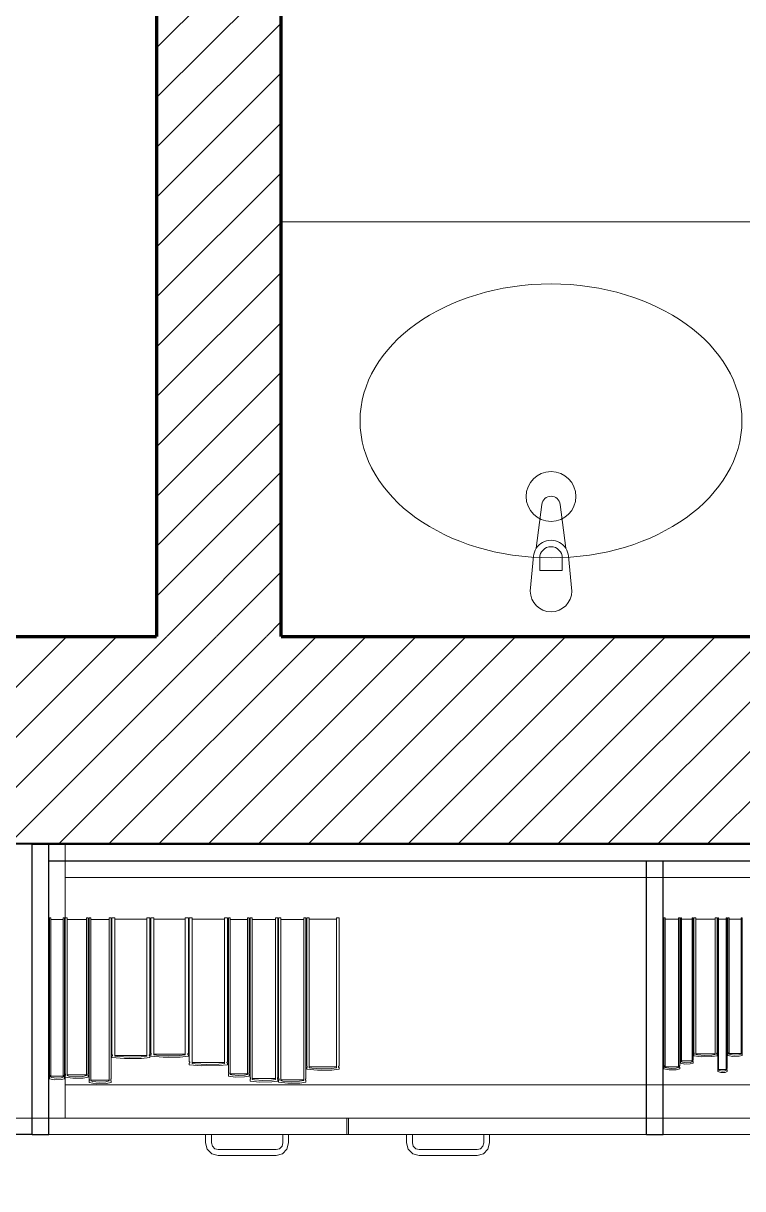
# Model space of a CAD drawing. Header units: inches. Extents: x -19 to 5698, y -728 to 92.
# Drawn here: x 324.609 to 325.476, y 11.035 to 12.439 of the extents above; entities that cross this region are included whole.
import ezdxf

# ---------------------------------------------------------------- set-up
doc = ezdxf.new("R2010")
doc.units = ezdxf.units.IN
doc.header["$MEASUREMENT"] = 0
doc.set_wipeout_variables(frame=1)
doc.linetypes.add('HIDDEN', pattern=[0.375, 0.25, -0.125])
doc.linetypes.add('Wipeout_Contour', pattern=[1, 0, -1])
doc.layers.add('00 conduct tomacorr', color=120, linetype='HIDDEN', lineweight=30)
for name, color, linetype in [('02 _ ARQ _ ZON _ Espacio.3D', 7, 'Continuous'), ('08 _ STR _ EXT _ 07 Losa Aligerada', 7, 'Continuous'), ('Estructura - 04 MURO', 7, 'Continuous'), ('Interior - Mobiliario', 7, 'Continuous'), ('Interior - Sanitarios', 7, 'Continuous')]:
    doc.layers.add(name, color=color, linetype=linetype)
pattern_1 = [(45, (277.50006, 1e-08), (-0.030052038, 0.030052038), [])]

msp = doc.modelspace()

# ---------------------------------------------------------------- linework, layer by layer
at = {"layer": '02 _ ARQ _ ZON _ Espacio.3D', "color": 254, "linetype": 'Continuous', "lineweight": 0, "flags": 128}
msp.add_lwpolyline([(321.57, 16.9), (321.22, 16.9), (321.22, 7.7), (321.57, 7.7), (321.57, 8.1), (322.07, 8.1), (322.07, 7.35), (328.17, 7.35), (328.17, 7.7), (328.57, 7.7), (328.57, 8.1), (328.92, 8.1), (328.92, 11.45), (323.12, 11.45), (323.12, 16.1), (321.57, 16.1)], close=True, dxfattribs=at)
at = {"layer": '02 _ ARQ _ ZON _ Espacio.3D', "color": 9, "linetype": 'Continuous', "lineweight": 5, "flags": 128}
msp.add_lwpolyline([(324.92, 15.1235), (324.92, 11.7), (328.82, 11.7), (328.82, 14.9999), (325.9701, 14.9999), (325.9701, 13.6749), (325.8201, 13.6749), (325.8201, 15.1235)], close=True, dxfattribs=at)
at = {"layer": '08 _ STR _ EXT _ 07 Losa Aligerada', "color": 7, "linetype": 'Continuous', "lineweight": 18, "flags": 128}
msp.add_lwpolyline([(323.27, 11.7), (323.27, 12.6005), (324.77, 12.6005), (324.77, 11.7)], close=True, dxfattribs=at)
at = {"layer": 'Interior - Mobiliario', "color": 175, "linetype": 'Continuous', "lineweight": 13}
for p, q in [((324.64, 11.43), (326.1, 11.43)), ((324.64, 11.12), (324.64, 11.43)), ((324.66, 11.16), (324.66, 11.41)), ((324.6575, 11.1693), (324.6575, 11.3613)), ((324.6575, 11.3613), (324.6589, 11.3613)), ((324.6589, 11.3613), (324.6589, 11.1716)), ((324.6599, 11.1734), (324.6599, 11.3613)), ((324.6599, 11.3613), (324.6621, 11.3613)), ((324.6621, 11.3613), (324.6621, 11.1711)), ((324.6854, 11.1711), (324.6854, 11.3613)), ((324.6854, 11.3613), (324.6876, 11.3613)), ((324.6876, 11.3613), (324.6876, 11.1734)), ((324.6886, 11.1671), (324.6886, 11.3613)), ((324.6886, 11.3613), (324.6907, 11.3613)), ((324.6907, 11.3613), (324.6907, 11.1648)), ((324.713, 11.1648), (324.713, 11.3613)), ((324.713, 11.3613), (324.7151, 11.3613)), ((324.7151, 11.3613), (324.7151, 11.1671)), ((324.7161, 11.1966), (324.7161, 11.3613)), ((324.7161, 11.3613), (324.7198, 11.3613)), ((324.7198, 11.3613), (324.7198, 11.1945)), ((324.7582, 11.1945), (324.7582, 11.3613)), ((324.7582, 11.3613), (324.7619, 11.3613)), ((324.7619, 11.3613), (324.7619, 11.1966)), ((324.7629, 11.1981), (324.7629, 11.3613)), ((324.7629, 11.3613), (324.7665, 11.3613)), ((324.7665, 11.3613), (324.7665, 11.1961)), ((324.8045, 11.1961), (324.8045, 11.3613)), ((324.8045, 11.3613), (324.8082, 11.3613)), ((324.8082, 11.3613), (324.8082, 11.1981)), ((324.8092, 11.188), (324.8092, 11.3613)), ((324.8092, 11.3613), (324.8129, 11.3613)), ((324.8129, 11.3613), (324.8129, 11.1859)), ((324.8518, 11.1859), (324.8518, 11.3613)), ((324.8518, 11.3613), (324.8555, 11.3613)), ((324.8555, 11.3613), (324.8555, 11.188)), ((324.8565, 11.1748), (324.8565, 11.3613)), ((324.8565, 11.3613), (324.8585, 11.3613)), ((324.8585, 11.3613), (324.8585, 11.1725)), ((324.8795, 11.1725), (324.8795, 11.3613)), ((324.8795, 11.3613), (324.8815, 11.3613)), ((324.8815, 11.3613), (324.8815, 11.1748)), ((324.8825, 11.1689), (324.8825, 11.3613)), ((324.8825, 11.3613), (324.8852, 11.3613)), ((324.8852, 11.3613), (324.8852, 11.1665)), ((324.9132, 11.1665), (324.9132, 11.3613)), ((324.9132, 11.3613), (324.9159, 11.3613)), ((324.9159, 11.3613), (324.9159, 11.1689)), ((324.9169, 11.1676), (324.9169, 11.3613)), ((324.9169, 11.3613), (324.9195, 11.3613)), ((324.9195, 11.3613), (324.9195, 11.1652)), ((324.9472, 11.1652), (324.9472, 11.3613)), ((324.9472, 11.3613), (324.9498, 11.3613)), ((324.9498, 11.3613), (324.9498, 11.1676)), ((324.9508, 11.1828), (324.9508, 11.3613)), ((324.9508, 11.3613), (324.9539, 11.3613)), ((324.9539, 11.3613), (324.9539, 11.1806)), ((324.9865, 11.1806), (324.9865, 11.3613)), ((324.9865, 11.3613), (324.9897, 11.3613)), ((324.9897, 11.3613), (324.9897, 11.1828)), ((325.3985, 11.181), (325.3985, 11.3613)), ((325.3985, 11.3613), (325.4, 11.3613)), ((325.4, 11.3613), (325.4, 11.1832)), ((325.401, 11.19), (325.401, 11.3613)), ((325.401, 11.3613), (325.4022, 11.3613)), ((325.4022, 11.3613), (325.4022, 11.1879)), ((325.4149, 11.1879), (325.4149, 11.3613)), ((325.4149, 11.3613), (325.4161, 11.3613)), ((325.4161, 11.3613), (325.4161, 11.19)), ((325.4171, 11.1985), (325.4171, 11.3613)), ((325.4171, 11.3613), (325.4193, 11.3613)), ((325.4193, 11.3613), (325.4193, 11.1965)), ((325.4428, 11.1965), (325.4428, 11.3613)), ((325.4428, 11.3613), (325.445, 11.3613)), ((325.445, 11.3613), (325.445, 11.1985)), ((325.446, 11.18), (325.446, 11.3613)), ((325.446, 11.3613), (325.4469, 11.3613)), ((325.4469, 11.3613), (325.4469, 11.1778)), ((325.4561, 11.1778), (325.4561, 11.3613)), ((325.4561, 11.3613), (325.457, 11.3613)), ((325.457, 11.3613), (325.457, 11.18)), ((325.458, 11.199), (325.458, 11.3613)), ((325.458, 11.3613), (325.4594, 11.3613)), ((325.4594, 11.3613), (325.4594, 11.197)), ((325.474, 11.197), (325.474, 11.3613)), ((325.474, 11.3613), (325.4754, 11.3613)), ((325.4754, 11.3613), (325.4754, 11.199)), ((324.6621, 11.3594), (324.6854, 11.3594)), ((324.6907, 11.3594), (324.713, 11.3594)), ((324.7198, 11.3597), (324.7582, 11.3597)), ((324.7665, 11.3597), (324.8045, 11.3597)), ((324.8129, 11.3596), (324.8518, 11.3596)), ((324.8585, 11.3594), (324.8795, 11.3594)), ((324.8852, 11.3594), (324.9132, 11.3594)), ((324.9195, 11.3594), (324.9472, 11.3594)), ((324.9539, 11.3595), (324.9865, 11.3595)), ((325.4022, 11.3596), (325.4149, 11.3596)), ((325.4193, 11.3597), (325.4428, 11.3597)), ((325.4469, 11.3595), (325.4561, 11.3595)), ((325.4594, 11.3597), (325.474, 11.3597)), ((324.7163, 11.1965), (324.7161, 11.1966)), ((324.7161, 11.1947), (324.7164, 11.1948)), ((324.7161, 11.1929), (324.7161, 11.1947)), ((324.7314, 11.1917), (324.7161, 11.1929)), ((324.7166, 11.1962), (324.7163, 11.1965)), ((324.7164, 11.1948), (324.7166, 11.195)), ((324.7168, 11.196), (324.7166, 11.1962)), ((324.7166, 11.195), (324.7168, 11.1953)), ((324.7169, 11.1958), (324.7168, 11.196)), ((324.7168, 11.1953), (324.7169, 11.1955)), ((324.7169, 11.1955), (324.7169, 11.1958)), ((324.7582, 11.1954), (324.7198, 11.1954)), ((324.7198, 11.1945), (324.7233, 11.194)), ((324.7233, 11.194), (324.7373, 11.1933)), ((324.7518, 11.1919), (324.7314, 11.1917)), ((324.7373, 11.1933), (324.7514, 11.1938)), ((324.7514, 11.1938), (324.7582, 11.1945)), ((324.7619, 11.1929), (324.7518, 11.1919)), ((324.7612, 11.196), (324.7611, 11.1957)), ((324.7611, 11.1957), (324.7611, 11.1955)), ((324.7611, 11.1955), (324.7612, 11.1952)), ((324.7614, 11.1962), (324.7612, 11.196)), ((324.7612, 11.1952), (324.7614, 11.195)), ((324.7616, 11.1964), (324.7614, 11.1962)), ((324.7614, 11.195), (324.7617, 11.1948)), ((324.7619, 11.1966), (324.7616, 11.1964)), ((324.7617, 11.1948), (324.7619, 11.1947)), ((324.7619, 11.1947), (324.7619, 11.1929)), ((324.763, 11.198), (324.7629, 11.1981)), ((324.7629, 11.1962), (324.7631, 11.1964)), ((324.7629, 11.1944), (324.7629, 11.1962)), ((324.778, 11.1933), (324.7629, 11.1944)), ((324.7633, 11.1978), (324.763, 11.198)), ((324.7631, 11.1964), (324.7634, 11.1966)), ((324.7635, 11.1976), (324.7633, 11.1978)), ((324.7634, 11.1966), (324.7635, 11.1968)), ((324.7636, 11.1973), (324.7635, 11.1976)), ((324.7635, 11.1968), (324.7636, 11.1971)), ((324.7636, 11.1971), (324.7636, 11.1973)), ((324.8045, 11.1969), (324.7665, 11.1969)), ((324.7665, 11.1961), (324.7699, 11.1956)), ((324.7699, 11.1956), (324.7838, 11.1949)), ((324.7982, 11.1935), (324.778, 11.1933)), ((324.7838, 11.1949), (324.7977, 11.1953)), ((324.7977, 11.1953), (324.8045, 11.1961)), ((324.8082, 11.1944), (324.7982, 11.1935)), ((324.8075, 11.1975), (324.8074, 11.1973)), ((324.8074, 11.1973), (324.8074, 11.197)), ((324.8074, 11.197), (324.8075, 11.1968)), ((324.8076, 11.1977), (324.8075, 11.1975)), ((324.8075, 11.1968), (324.8077, 11.1965)), ((324.8079, 11.1979), (324.8076, 11.1977)), ((324.8077, 11.1965), (324.808, 11.1963)), ((324.8082, 11.1981), (324.8079, 11.1979)), ((324.808, 11.1963), (324.8082, 11.1962)), ((324.8082, 11.1962), (324.8082, 11.1944)), ((325.4172, 11.1984), (325.4171, 11.1985)), ((325.4171, 11.1967), (325.4173, 11.1968)), ((325.4171, 11.1949), (325.4171, 11.1967)), ((325.4264, 11.1937), (325.4171, 11.1949)), ((325.4174, 11.1982), (325.4172, 11.1984)), ((325.4173, 11.1968), (325.4174, 11.197)), ((325.4175, 11.198), (325.4174, 11.1982)), ((325.4174, 11.197), (325.4175, 11.1973)), ((325.4176, 11.1977), (325.4175, 11.198)), ((325.4175, 11.1973), (325.4176, 11.1975)), ((325.4176, 11.1975), (325.4176, 11.1977)), ((325.4428, 11.1974), (325.4193, 11.1974)), ((325.4193, 11.1965), (325.4214, 11.196)), ((325.4214, 11.196), (325.43, 11.1953)), ((325.4389, 11.194), (325.4264, 11.1937)), ((325.43, 11.1953), (325.4386, 11.1958)), ((325.4386, 11.1958), (325.4428, 11.1965)), ((325.445, 11.1949), (325.4389, 11.194)), ((325.4446, 11.1979), (325.4445, 11.1977)), ((325.4445, 11.1977), (325.4445, 11.1974)), ((325.4445, 11.1974), (325.4446, 11.1972)), ((325.4447, 11.1982), (325.4446, 11.1979)), ((325.4446, 11.1972), (325.4447, 11.197)), ((325.4448, 11.1984), (325.4447, 11.1982)), ((325.4447, 11.197), (325.4449, 11.1968)), ((325.445, 11.1985), (325.4448, 11.1984)), ((325.4449, 11.1968), (325.445, 11.1967)), ((325.445, 11.1967), (325.445, 11.1949)), ((325.4581, 11.1989), (325.458, 11.199)), ((325.458, 11.1971), (325.4581, 11.1973)), ((325.458, 11.1953), (325.458, 11.1971)), ((325.4638, 11.1942), (325.458, 11.1953)), ((325.4582, 11.1987), (325.4581, 11.1989)), ((325.4581, 11.1973), (325.4582, 11.1975)), ((325.4582, 11.1984), (325.4582, 11.1987)), ((325.4583, 11.1982), (325.4582, 11.1984)), ((325.4582, 11.1975), (325.4583, 11.1977)), ((325.4583, 11.198), (325.4583, 11.1982)), ((325.4583, 11.1977), (325.4583, 11.198)), ((325.474, 11.1978), (325.4594, 11.1978)), ((325.4594, 11.197), (325.4607, 11.1965)), ((325.4607, 11.1965), (325.466, 11.1958)), ((325.4716, 11.1944), (325.4638, 11.1942)), ((325.466, 11.1958), (325.4714, 11.1962)), ((325.4714, 11.1962), (325.474, 11.197)), ((325.4754, 11.1953), (325.4716, 11.1944)), ((325.4752, 11.1986), (325.4751, 11.1984)), ((325.4751, 11.1984), (325.4751, 11.1981)), ((325.4751, 11.1981), (325.4751, 11.1979)), ((325.4751, 11.1979), (325.4751, 11.1977)), ((325.4751, 11.1977), (325.4752, 11.1974)), ((325.4753, 11.1988), (325.4752, 11.1986)), ((325.4752, 11.1974), (325.4753, 11.1972)), ((325.4754, 11.199), (325.4753, 11.1988)), ((325.4753, 11.1972), (325.4754, 11.1971)), ((325.4754, 11.1971), (325.4754, 11.1953)), ((324.8093, 11.1879), (324.8092, 11.188)), ((324.8092, 11.1861), (324.8094, 11.1862)), ((324.8092, 11.1841), (324.8092, 11.1861)), ((324.8246, 11.183), (324.8092, 11.1841)), ((324.8096, 11.1877), (324.8093, 11.1879)), ((324.8094, 11.1862), (324.8097, 11.1865)), ((324.8098, 11.1875), (324.8096, 11.1877)), ((324.8097, 11.1865), (324.8098, 11.1867)), ((324.8099, 11.1872), (324.8098, 11.1875)), ((324.8098, 11.1867), (324.8099, 11.187)), ((324.8099, 11.187), (324.8099, 11.1872)), ((324.8518, 11.1868), (324.8129, 11.1868)), ((324.8129, 11.1859), (324.8164, 11.1854)), ((324.8164, 11.1854), (324.8306, 11.1847)), ((324.8453, 11.1832), (324.8246, 11.183)), ((324.8306, 11.1847), (324.8448, 11.1851)), ((324.8448, 11.1851), (324.8518, 11.1859)), ((324.8555, 11.1841), (324.8453, 11.1832)), ((324.8548, 11.1874), (324.8547, 11.1872)), ((324.8547, 11.1872), (324.8547, 11.1869)), ((324.8547, 11.1869), (324.8548, 11.1866)), ((324.8549, 11.1877), (324.8548, 11.1874)), ((324.8548, 11.1866), (324.855, 11.1864)), ((324.8552, 11.1879), (324.8549, 11.1877)), ((324.855, 11.1864), (324.8553, 11.1862)), ((324.8555, 11.188), (324.8552, 11.1879)), ((324.8553, 11.1862), (324.8555, 11.1861)), ((324.8555, 11.1861), (324.8555, 11.1841)), ((324.9509, 11.1827), (324.9508, 11.1828)), ((324.9508, 11.1808), (324.951, 11.1809)), ((324.9508, 11.1788), (324.9508, 11.1808)), ((324.9637, 11.1776), (324.9508, 11.1788)), ((324.9512, 11.1825), (324.9509, 11.1827)), ((324.951, 11.1809), (324.9512, 11.1812)), ((324.9513, 11.1822), (324.9512, 11.1825)), ((324.9512, 11.1812), (324.9514, 11.1814)), ((324.9514, 11.182), (324.9513, 11.1822)), ((324.9514, 11.1817), (324.9514, 11.182)), ((324.9514, 11.1814), (324.9514, 11.1817)), ((324.9865, 11.1816), (324.9539, 11.1816)), ((324.9539, 11.1806), (324.9568, 11.1801)), ((324.9568, 11.1801), (324.9688, 11.1793)), ((324.9811, 11.1778), (324.9637, 11.1776)), ((324.9688, 11.1793), (324.9807, 11.1798)), ((324.9807, 11.1798), (324.9865, 11.1806)), ((324.9897, 11.1788), (324.9811, 11.1778)), ((324.9891, 11.1822), (324.989, 11.1819)), ((324.989, 11.1819), (324.989, 11.1816)), ((324.989, 11.1816), (324.9891, 11.1814)), ((324.9892, 11.1824), (324.9891, 11.1822)), ((324.9891, 11.1814), (324.9893, 11.1811)), ((324.9894, 11.1827), (324.9892, 11.1824)), ((324.9893, 11.1811), (324.9895, 11.1809)), ((324.9897, 11.1828), (324.9894, 11.1827)), ((324.9895, 11.1809), (324.9897, 11.1808)), ((324.9897, 11.1808), (324.9897, 11.1788)), ((325.3958, 11.1782), (325.3873, 11.1779)), ((325.3898, 11.1797), (325.3956, 11.1801)), ((325.3956, 11.1801), (325.3985, 11.181)), ((325.4, 11.1792), (325.3958, 11.1782)), ((325.3998, 11.1828), (325.3997, 11.1825)), ((325.3997, 11.1825), (325.3997, 11.1823)), ((325.3997, 11.1823), (325.3997, 11.182)), ((325.3997, 11.182), (325.3997, 11.1817)), ((325.3997, 11.1817), (325.3998, 11.1815)), ((325.3999, 11.183), (325.3998, 11.1828)), ((325.3998, 11.1815), (325.3999, 11.1812)), ((325.4, 11.1832), (325.3999, 11.183)), ((325.3999, 11.1812), (325.4, 11.1811)), ((325.4, 11.1811), (325.4, 11.1792)), ((325.401, 11.1899), (325.401, 11.19)), ((325.4011, 11.1897), (325.401, 11.1899)), ((325.401, 11.1881), (325.4011, 11.1882)), ((325.401, 11.1862), (325.401, 11.1881)), ((325.406, 11.185), (325.401, 11.1862)), ((325.4012, 11.1895), (325.4011, 11.1897)), ((325.4011, 11.1885), (325.4012, 11.1887)), ((325.4011, 11.1882), (325.4011, 11.1885)), ((325.4012, 11.1892), (325.4012, 11.1895)), ((325.4012, 11.189), (325.4012, 11.1892)), ((325.4012, 11.1887), (325.4012, 11.189)), ((325.4149, 11.1888), (325.4022, 11.1888)), ((325.4022, 11.1879), (325.4033, 11.1874)), ((325.4033, 11.1874), (325.408, 11.1867)), ((325.4128, 11.1852), (325.406, 11.185)), ((325.408, 11.1867), (325.4126, 11.1871)), ((325.4126, 11.1871), (325.4149, 11.1879)), ((325.4161, 11.1862), (325.4128, 11.1852)), ((325.416, 11.1899), (325.4159, 11.1897)), ((325.4159, 11.1897), (325.4159, 11.1894)), ((325.4159, 11.1894), (325.4159, 11.1892)), ((325.4159, 11.1892), (325.4159, 11.1889)), ((325.4159, 11.1889), (325.4159, 11.1886)), ((325.4159, 11.1886), (325.416, 11.1884)), ((325.4161, 11.19), (325.416, 11.1899)), ((325.416, 11.1884), (325.416, 11.1882)), ((325.416, 11.1882), (325.4161, 11.1881)), ((325.4161, 11.1881), (325.4161, 11.1862)), ((325.446, 11.1799), (325.446, 11.18)), ((325.4461, 11.1797), (325.446, 11.1799)), ((325.446, 11.1781), (325.4461, 11.1783)), ((325.446, 11.178), (325.446, 11.1781)), ((325.446, 11.1759), (325.446, 11.178)), ((325.4461, 11.1794), (325.4461, 11.1797)), ((325.4462, 11.1792), (325.4461, 11.1794)), ((325.4461, 11.1786), (325.4462, 11.1789)), ((325.4461, 11.1783), (325.4461, 11.1786)), ((325.4462, 11.1789), (325.4462, 11.1792)), ((325.4561, 11.1787), (325.4469, 11.1787)), ((325.4469, 11.1778), (325.4477, 11.1772)), ((325.4477, 11.1772), (325.4511, 11.1765)), ((325.4545, 11.1769), (325.4561, 11.1778)), ((325.4569, 11.1796), (325.4568, 11.1794)), ((325.4568, 11.1794), (325.4568, 11.1791)), ((325.4568, 11.1791), (325.4568, 11.1788)), ((325.4568, 11.1788), (325.4568, 11.1785)), ((325.4568, 11.1785), (325.4569, 11.1783)), ((325.457, 11.18), (325.4569, 11.1799)), ((325.4569, 11.1799), (325.4569, 11.1796)), ((325.4569, 11.1783), (325.457, 11.1781)), ((325.457, 11.1781), (325.457, 11.178)), ((325.457, 11.178), (325.457, 11.1759)), ((324.6493, 11.1679), (324.6548, 11.1684)), ((324.6548, 11.1684), (324.6575, 11.1693)), ((324.6589, 11.1673), (324.655, 11.1663)), ((324.6587, 11.1712), (324.6586, 11.1709)), ((324.6586, 11.1709), (324.6586, 11.1706)), ((324.6586, 11.1706), (324.6586, 11.1704)), ((324.6586, 11.1704), (324.6586, 11.1701)), ((324.6586, 11.1701), (324.6587, 11.1698)), ((324.6588, 11.1714), (324.6587, 11.1712)), ((324.6587, 11.1698), (324.6588, 11.1696)), ((324.6589, 11.1716), (324.6588, 11.1714)), ((324.6588, 11.1696), (324.6589, 11.1695)), ((324.6589, 11.1695), (324.6589, 11.1673)), ((324.66, 11.1733), (324.6599, 11.1734)), ((324.6599, 11.1713), (324.66, 11.1714)), ((324.6599, 11.1692), (324.6599, 11.1713)), ((324.6691, 11.1679), (324.6599, 11.1692)), ((324.6602, 11.1731), (324.66, 11.1733)), ((324.66, 11.1714), (324.6602, 11.1717)), ((324.6603, 11.1728), (324.6602, 11.1731)), ((324.6602, 11.1717), (324.6603, 11.1719)), ((324.6604, 11.1725), (324.6603, 11.1728)), ((324.6603, 11.1719), (324.6604, 11.1722)), ((324.6604, 11.1722), (324.6604, 11.1725)), ((324.6854, 11.1721), (324.6621, 11.1721)), ((324.6621, 11.1711), (324.6642, 11.1705)), ((324.6642, 11.1705), (324.6727, 11.1697)), ((324.6815, 11.1681), (324.6691, 11.1679)), ((324.6727, 11.1697), (324.6812, 11.1702)), ((324.6812, 11.1702), (324.6854, 11.1711)), ((324.6876, 11.1692), (324.6815, 11.1681)), ((324.6872, 11.1727), (324.6871, 11.1724)), ((324.6871, 11.1724), (324.6871, 11.1722)), ((324.6871, 11.1722), (324.6872, 11.1719)), ((324.6873, 11.173), (324.6872, 11.1727)), ((324.6872, 11.1719), (324.6873, 11.1716)), ((324.6874, 11.1732), (324.6873, 11.173)), ((324.6873, 11.1716), (324.6875, 11.1714)), ((324.6876, 11.1734), (324.6874, 11.1732)), ((324.6875, 11.1714), (324.6876, 11.1713)), ((324.6876, 11.1713), (324.6876, 11.1692)), ((324.6887, 11.167), (324.6886, 11.1671)), ((324.6886, 11.1649), (324.6887, 11.1651)), ((324.6886, 11.1628), (324.6886, 11.1649)), ((324.6888, 11.1668), (324.6887, 11.167)), ((324.6887, 11.1651), (324.6889, 11.1653)), ((324.6889, 11.1665), (324.6888, 11.1668)), ((324.689, 11.1662), (324.6889, 11.1665)), ((324.6889, 11.1653), (324.689, 11.1656)), ((324.689, 11.1659), (324.689, 11.1662)), ((324.689, 11.1656), (324.689, 11.1659)), ((324.713, 11.1657), (324.6907, 11.1657)), ((324.6907, 11.1648), (324.6927, 11.1642)), ((324.6927, 11.1642), (324.7009, 11.1633)), ((324.7009, 11.1633), (324.709, 11.1638)), ((324.709, 11.1638), (324.713, 11.1648)), ((324.7148, 11.1667), (324.7147, 11.1664)), ((324.7147, 11.1664), (324.7147, 11.1661)), ((324.7147, 11.1661), (324.7147, 11.1658)), ((324.7147, 11.1658), (324.7148, 11.1656)), ((324.715, 11.167), (324.7148, 11.1667)), ((324.7148, 11.1656), (324.7149, 11.1653)), ((324.7149, 11.1653), (324.715, 11.165)), ((324.7151, 11.1671), (324.715, 11.167)), ((324.715, 11.165), (324.7151, 11.1649)), ((324.7151, 11.1649), (324.7151, 11.1628)), ((324.8566, 11.1747), (324.8565, 11.1748)), ((324.8565, 11.1727), (324.8566, 11.1728)), ((324.8565, 11.1706), (324.8565, 11.1727)), ((324.8648, 11.1693), (324.8565, 11.1706)), ((324.8567, 11.1744), (324.8566, 11.1747)), ((324.8566, 11.1728), (324.8567, 11.1731)), ((324.8568, 11.1742), (324.8567, 11.1744)), ((324.8567, 11.1731), (324.8568, 11.1733)), ((324.8569, 11.1739), (324.8568, 11.1742)), ((324.8568, 11.1733), (324.8569, 11.1736)), ((324.8569, 11.1736), (324.8569, 11.1739)), ((324.8795, 11.1734), (324.8585, 11.1734)), ((324.8585, 11.1725), (324.8604, 11.1719)), ((324.8604, 11.1719), (324.868, 11.1711)), ((324.876, 11.1695), (324.8648, 11.1693)), ((324.868, 11.1711), (324.8758, 11.1716)), ((324.8758, 11.1716), (324.8795, 11.1725)), ((324.8815, 11.1706), (324.876, 11.1695)), ((324.8812, 11.1744), (324.8811, 11.1741)), ((324.8811, 11.1741), (324.8811, 11.1738)), ((324.8811, 11.1738), (324.8811, 11.1735)), ((324.8811, 11.1735), (324.8812, 11.1733)), ((324.8814, 11.1746), (324.8812, 11.1744)), ((324.8812, 11.1733), (324.8813, 11.173)), ((324.8813, 11.173), (324.8814, 11.1728)), ((324.8815, 11.1748), (324.8814, 11.1746)), ((324.8814, 11.1728), (324.8815, 11.1727)), ((324.8815, 11.1727), (324.8815, 11.1706)), ((324.8826, 11.1688), (324.8825, 11.1689)), ((324.8825, 11.1667), (324.8827, 11.1668)), ((324.8825, 11.1645), (324.8825, 11.1667)), ((324.8937, 11.1632), (324.8825, 11.1645)), ((324.8829, 11.1685), (324.8826, 11.1688)), ((324.8827, 11.1668), (324.8829, 11.1671)), ((324.883, 11.1682), (324.8829, 11.1685)), ((324.8829, 11.1671), (324.883, 11.1674)), ((324.8831, 11.1679), (324.883, 11.1682)), ((324.883, 11.1674), (324.8831, 11.1677)), ((324.8831, 11.1677), (324.8831, 11.1679)), ((324.9132, 11.1675), (324.8852, 11.1675)), ((324.8852, 11.1665), (324.8877, 11.1659)), ((324.8877, 11.1659), (324.898, 11.1651)), ((324.9086, 11.1635), (324.8937, 11.1632)), ((324.898, 11.1651), (324.9082, 11.1656)), ((324.9082, 11.1656), (324.9132, 11.1665)), ((324.9159, 11.1645), (324.9086, 11.1635)), ((324.9155, 11.1684), (324.9154, 11.1682)), ((324.9154, 11.1682), (324.9154, 11.1679)), ((324.9154, 11.1679), (324.9154, 11.1676)), ((324.9154, 11.1676), (324.9154, 11.1673)), ((324.9154, 11.1673), (324.9156, 11.167)), ((324.9157, 11.1687), (324.9155, 11.1684)), ((324.9156, 11.167), (324.9158, 11.1668)), ((324.9159, 11.1689), (324.9157, 11.1687)), ((324.9158, 11.1668), (324.9159, 11.1667)), ((324.9159, 11.1667), (324.9159, 11.1645)), ((324.917, 11.1675), (324.9169, 11.1676)), ((324.9169, 11.1654), (324.9171, 11.1655)), ((324.9169, 11.1632), (324.9169, 11.1654)), ((324.9279, 11.1619), (324.9169, 11.1632)), ((324.9172, 11.1672), (324.917, 11.1675)), ((324.9171, 11.1655), (324.9173, 11.1658)), ((324.9174, 11.1669), (324.9172, 11.1672)), ((324.9173, 11.1658), (324.9174, 11.1661)), ((324.9175, 11.1667), (324.9174, 11.1669)), ((324.9174, 11.1661), (324.9175, 11.1664)), ((324.9175, 11.1664), (324.9175, 11.1667)), ((324.9472, 11.1662), (324.9195, 11.1662)), ((324.9195, 11.1652), (324.922, 11.1646)), ((324.922, 11.1646), (324.9321, 11.1638)), ((324.9321, 11.1638), (324.9422, 11.1643)), ((324.9422, 11.1643), (324.9472, 11.1652)), ((324.9498, 11.1632), (324.9426, 11.1621)), ((324.9493, 11.1669), (324.9492, 11.1666)), ((324.9492, 11.1666), (324.9492, 11.1663)), ((324.9492, 11.1663), (324.9493, 11.166)), ((324.9494, 11.1672), (324.9493, 11.1669)), ((324.9493, 11.166), (324.9495, 11.1657)), ((324.9496, 11.1674), (324.9494, 11.1672)), ((324.9495, 11.1657), (324.9497, 11.1655)), ((324.9498, 11.1676), (324.9496, 11.1674)), ((324.9497, 11.1655), (324.9498, 11.1654)), ((324.9498, 11.1654), (324.9498, 11.1632)), ((325.4497, 11.1747), (325.446, 11.1759)), ((325.4546, 11.1749), (325.4497, 11.1747)), ((325.4511, 11.1765), (325.4545, 11.1769)), ((325.457, 11.1759), (325.4546, 11.1749)), ((324.66, 11.12), (324.66, 11.16)), ((324.6974, 11.1614), (324.6886, 11.1628)), ((324.7093, 11.1617), (324.6974, 11.1614)), ((324.7151, 11.1628), (324.7093, 11.1617)), ((324.9426, 11.1621), (324.9279, 11.1619)), ((326.1, 11.12), (324.64, 11.12)), ((324.999, 11.1), (324.999, 11.12)), ((325.001, 11.1), (325.001, 11.12)), ((324.829, 11.09), (324.829, 11.1)), ((324.829, 11.1), (324.836, 11.1)), ((324.836, 11.1), (324.836, 11.09)), ((324.922, 11.1), (324.929, 11.1)), ((324.922, 11.09), (324.922, 11.1)), ((324.929, 11.1), (324.929, 11.09)), ((325.071, 11.1), (325.071, 11.09)), ((325.078, 11.1), (325.071, 11.1)), ((325.078, 11.09), (325.078, 11.1)), ((325.164, 11.1), (325.164, 11.09)), ((325.171, 11.1), (325.164, 11.1)), ((325.171, 11.09), (325.171, 11.1)), ((324.831, 11.0825), (324.829, 11.09)), ((324.8365, 11.077), (324.831, 11.0825)), ((324.836, 11.09), (324.8371, 11.086)), ((324.8371, 11.086), (324.84, 11.0831)), ((324.84, 11.0831), (324.844, 11.082)), ((324.844, 11.082), (324.914, 11.082)), ((324.914, 11.082), (324.918, 11.0831)), ((324.918, 11.0831), (324.921, 11.086)), ((324.921, 11.086), (324.922, 11.09)), ((324.927, 11.0825), (324.9215, 11.077)), ((324.929, 11.09), (324.927, 11.0825)), ((325.071, 11.09), (325.073, 11.0825)), ((325.073, 11.0825), (325.0785, 11.077)), ((325.0791, 11.086), (325.078, 11.09)), ((325.082, 11.0831), (325.0791, 11.086)), ((325.086, 11.082), (325.082, 11.0831)), ((325.156, 11.082), (325.086, 11.082)), ((325.16, 11.0831), (325.156, 11.082)), ((325.163, 11.086), (325.16, 11.0831)), ((325.164, 11.09), (325.163, 11.086)), ((325.1635, 11.077), (325.169, 11.0825)), ((325.169, 11.0825), (325.171, 11.09)), ((324.844, 11.075), (324.8365, 11.077)), ((324.914, 11.075), (324.844, 11.075)), ((324.9215, 11.077), (324.914, 11.075)), ((325.0785, 11.077), (325.086, 11.075)), ((325.086, 11.075), (325.156, 11.075)), ((325.156, 11.075), (325.1635, 11.077))]:
    msp.add_line(p, q, dxfattribs=at)
at = {"layer": 'Interior - Sanitarios', "color": 205, "linetype": 'Continuous', "lineweight": 13}
for p, q in [((326.87, 12.2), (324.92, 12.2)), ((324.92, 12.2), (324.92, 11.7)), ((325.2314, 11.7799), (325.2314, 11.7948)), ((325.2586, 11.7948), (325.2586, 11.7799)), ((325.2586, 11.7799), (325.2314, 11.7799)), ((326.87, 11.7), (324.92, 11.7))]:
    msp.add_line(p, q, dxfattribs=at)
at = {"layer": 'Interior - Sanitarios', "color": 205, "linetype": 'Continuous', "lineweight": 13, "flags": 128}
msp.add_lwpolyline([(325.27, 11.755), (325.266, 11.797, 0.12102), (325.2628, 11.8065), (325.2561, 11.8594, 0.882566), (325.2339, 11.8594), (325.2273, 11.8065, 0.12102), (325.224, 11.797), (325.22, 11.755, 1)], format="xyb", close=True, dxfattribs=at)
at = {"layer": 'Interior - Sanitarios', "color": 205, "linetype": 'Continuous', "lineweight": 13}
msp.add_circle((325.245, 11.8689), 0.03, dxfattribs=at)
for centre, radius, start, end in [((325.245, 11.7951), 0.0211, 32.7707, 147.2287), ((325.245, 11.7948), 0.0136, 359.9997, 179.9997)]:
    msp.add_arc(centre, radius, start, end, dxfattribs=at)
msp.add_ellipse((325.245, 11.96), major_axis=(-0.23, 0), ratio=0.717391, dxfattribs=at)

# ---------------------------------------------------------------- next in the draw order: wipeouts: each hides what was drawn before it
at = {"color": 254, "linetype": 'Wipeout_Contour', "lineweight": 0, "ltscale": 9838.240349}
msp.add_wipeout([(324.77, 15.3872), (324.77, 11.7), (324.92, 11.7), (324.92, 15.3872)], dxfattribs=at).dxf.layer = 'Estructura - 04 MURO'
at = {"color": 254, "linetype": 'Wipeout_Contour', "lineweight": 0, "ltscale": 9840.291565}
msp.add_wipeout([(325.38, 11.1), (325.38, 11.43), (325.36, 11.43), (325.36, 11.1)], dxfattribs=at).dxf.layer = 'Interior - Mobiliario'

# ---------------------------------------------------------------- next in the draw order: hatches: boundary and pattern name
at = {"layer": 'Estructura - 04 MURO', "linetype": 'Continuous', "lineweight": 5}
h = msp.add_hatch(dxfattribs=at)
h.set_pattern_fill('LADRILLO_COMÚN_0002', color=250, style=0, pattern_type=2)
h.set_pattern_definition(pattern_1)
h.paths.add_polyline_path([(324.77, 15.3872), (324.77, 11.7), (324.92, 11.7), (324.92, 15.3872)])

# ---------------------------------------------------------------- next in the draw order: linework, layer by layer
at = {"layer": 'Estructura - 04 MURO', "color": 7, "linetype": 'Continuous', "lineweight": 80, "flags": 128}
for points in [[(324.92, 11.7), (324.92, 14.9999)], [(324.77, 12.6005), (324.77, 11.7)]]:
    msp.add_lwpolyline(points, dxfattribs=at)
at = {"layer": 'Interior - Mobiliario', "color": 175, "linetype": 'Continuous', "lineweight": 30}
for p, q in [((325.36, 11.1), (325.36, 11.43)), ((325.36, 11.43), (325.38, 11.43)), ((325.38, 11.1), (325.38, 11.43)), ((325.36, 11.1), (325.38, 11.1))]:
    msp.add_line(p, q, dxfattribs=at)
at = {"layer": 'Interior - Mobiliario', "color": 175, "linetype": 'Continuous', "lineweight": 13}
for p, q in [((325.36, 11.43), (325.38, 11.43)), ((325.36, 11.1), (325.36, 11.43)), ((325.38, 11.43), (325.38, 11.1)), ((326.08, 11.41), (324.66, 11.41)), ((325.381, 11.1832), (325.381, 11.3613)), ((325.381, 11.3613), (325.3825, 11.3613)), ((325.3825, 11.3613), (325.3825, 11.181)), ((325.3825, 11.3595), (325.3985, 11.3595)), ((325.3811, 11.1831), (325.381, 11.1832)), ((325.381, 11.1811), (325.3811, 11.1813)), ((325.381, 11.1792), (325.381, 11.1811)), ((325.3873, 11.1779), (325.381, 11.1792)), ((325.3812, 11.1828), (325.3811, 11.1831)), ((325.3811, 11.1813), (325.3812, 11.1815)), ((325.3813, 11.1826), (325.3812, 11.1828)), ((325.3812, 11.1815), (325.3813, 11.1818)), ((325.3813, 11.1823), (325.3813, 11.1826)), ((325.3813, 11.182), (325.3813, 11.1823)), ((325.3813, 11.1818), (325.3813, 11.182)), ((325.3985, 11.1819), (325.3825, 11.1819)), ((325.3825, 11.181), (325.384, 11.1804)), ((325.384, 11.1804), (325.3898, 11.1797)), ((324.66, 11.16), (326.08, 11.16)), ((326.08, 11.12), (324.66, 11.12)), ((325.36, 11.12), (325.001, 11.12)), ((325.36, 11.1), (325.36, 11.12)), ((325.38, 11.12), (325.739, 11.12)), ((325.38, 11.1), (325.38, 11.12)), ((325.36, 11.1), (325.001, 11.1)), ((325.38, 11.1), (325.36, 11.1)), ((325.38, 11.1), (325.36, 11.1)), ((325.38, 11.1), (325.739, 11.1))]:
    msp.add_line(p, q, dxfattribs=at)

# ---------------------------------------------------------------- next in the draw order: wipeouts: each hides what was drawn before it
at = {"color": 254, "linetype": 'Wipeout_Contour', "lineweight": 0, "ltscale": 9842.997049}
msp.add_wipeout([(328.8199, 11.7), (323.27, 11.7), (323.27, 11.45), (328.8199, 11.45)], dxfattribs=at).dxf.layer = 'Estructura - 04 MURO'

# ---------------------------------------------------------------- next in the draw order: hatches: boundary and pattern name
at = {"layer": 'Estructura - 04 MURO', "linetype": 'Continuous', "lineweight": 5}
h = msp.add_hatch(dxfattribs=at)
h.set_pattern_fill('LADRILLO_COMÚN_0002', color=250, style=0, pattern_type=2)
h.set_pattern_definition(pattern_1)
h.paths.add_polyline_path([(328.8199, 11.7), (323.27, 11.7), (323.27, 11.45), (328.8199, 11.45)])

# ---------------------------------------------------------------- next in the draw order: linework, layer by layer
at = {"layer": '00 conduct tomacorr'}
msp.add_arc((327.8502, 14.7233, -0.0013), 3.0935, 198.7026, 257.7735, dxfattribs=at)
at = {"layer": 'Estructura - 04 MURO', "color": 7, "linetype": 'Continuous', "lineweight": 80, "flags": 128}
for points in [[(324.77, 11.7), (323.27, 11.7)], [(328.8199, 11.7), (324.92, 11.7)], [(323.12, 11.45), (328.8199, 11.45)]]:
    msp.add_lwpolyline(points, dxfattribs=at)

# ---------------------------------------------------------------- next in the draw order: wipeouts: each hides what was drawn before it
at = {"color": 254, "linetype": 'Wipeout_Contour', "lineweight": 0, "ltscale": 9837.251783}
msp.add_wipeout([(324.6, 11.1), (324.62, 11.1), (324.62, 11.45), (324.6, 11.45)], dxfattribs=at).dxf.layer = 'Interior - Mobiliario'
at = {"color": 254, "linetype": 'Wipeout_Contour', "lineweight": 0, "ltscale": 9840.294771}
msp.add_wipeout([(326.1, 11.43), (326.1, 11.45), (324.64, 11.45), (324.64, 11.43)], dxfattribs=at).dxf.layer = 'Interior - Mobiliario'

# ---------------------------------------------------------------- next in the draw order: linework, layer by layer
at = {"layer": 'Interior - Mobiliario', "color": 175, "linetype": 'Continuous', "lineweight": 13}
for p, q in [((323.12, 11.45), (324.62, 11.45)), ((324.62, 11.45), (324.58, 11.45)), ((324.62, 11.45), (324.6, 11.45)), ((324.62, 11.1), (324.62, 11.45)), ((324.62, 11.12), (324.62, 11.45)), ((324.62, 11.45), (324.62, 11.1)), ((324.64, 11.45), (326.1, 11.45)), ((324.64, 11.43), (324.64, 11.45)), ((324.66, 11.45), (326.08, 11.45)), ((324.66, 11.41), (324.66, 11.45)), ((326.1, 11.43), (324.64, 11.43)), ((325.36, 11.43), (325.38, 11.43)), ((325.36, 11.1), (325.36, 11.43)), ((325.38, 11.43), (325.38, 11.1)), ((324.58, 11.12), (324.62, 11.12)), ((324.62, 11.1), (323.12, 11.1)), ((324.6, 11.1), (324.62, 11.1))]:
    msp.add_line(p, q, dxfattribs=at)
at = {"layer": 'Interior - Mobiliario', "color": 175, "linetype": 'Continuous', "lineweight": 30}
for p, q in [((324.62, 11.45), (324.6, 11.45)), ((324.62, 11.1), (324.62, 11.45)), ((324.64, 11.43), (324.64, 11.45)), ((324.64, 11.45), (326.1, 11.45)), ((324.64, 11.43), (326.1, 11.43)), ((324.62, 11.1), (324.6, 11.1))]:
    msp.add_line(p, q, dxfattribs=at)

# ---------------------------------------------------------------- next in the draw order: wipeouts: each hides what was drawn before it
at = {"color": 254, "linetype": 'Wipeout_Contour', "lineweight": 0, "ltscale": 9837.331782}
msp.add_wipeout([(324.64, 11.1), (324.64, 11.45), (324.62, 11.45), (324.62, 11.1)], dxfattribs=at).dxf.layer = 'Interior - Mobiliario'

# ---------------------------------------------------------------- next in the draw order: linework, layer by layer
at = {"layer": 'Interior - Mobiliario', "color": 175, "linetype": 'Continuous', "lineweight": 30}
for p, q in [((324.62, 11.1), (324.62, 11.45)), ((324.62, 11.45), (324.64, 11.45)), ((324.64, 11.1), (324.64, 11.45)), ((324.62, 11.1), (324.64, 11.1))]:
    msp.add_line(p, q, dxfattribs=at)
at = {"layer": 'Interior - Mobiliario', "color": 175, "linetype": 'Continuous', "lineweight": 13}
for p, q in [((324.62, 11.45), (324.64, 11.45)), ((324.62, 11.1), (324.62, 11.45)), ((324.62, 11.45), (324.66, 11.45)), ((324.62, 11.12), (324.62, 11.45)), ((326.12, 11.45), (324.62, 11.45)), ((324.62, 11.45), (324.62, 11.1)), ((324.64, 11.45), (324.64, 11.1)), ((324.64, 11.45), (326.1, 11.45)), ((324.64, 11.1), (324.64, 11.45)), ((324.64, 11.43), (326.1, 11.43)), ((324.64, 11.1), (324.64, 11.43)), ((324.64, 11.43), (326.1, 11.43)), ((324.64, 11.12), (324.64, 11.43)), ((324.64, 11.43), (326.1, 11.43)), ((324.64, 11.12), (324.64, 11.43)), ((324.641, 11.1716), (324.641, 11.3613)), ((324.641, 11.3613), (324.6425, 11.3613)), ((324.6425, 11.3613), (324.6425, 11.1693)), ((324.6425, 11.3594), (324.6575, 11.3594)), ((324.6411, 11.1715), (324.641, 11.1716)), ((324.641, 11.1695), (324.6411, 11.1696)), ((324.641, 11.1673), (324.641, 11.1695)), ((324.647, 11.166), (324.641, 11.1673)), ((324.6412, 11.1712), (324.6411, 11.1715)), ((324.6411, 11.1696), (324.6412, 11.1699)), ((324.6413, 11.171), (324.6412, 11.1712)), ((324.6412, 11.1699), (324.6413, 11.1701)), ((324.6413, 11.1707), (324.6413, 11.171)), ((324.6413, 11.1704), (324.6413, 11.1707)), ((324.6413, 11.1701), (324.6413, 11.1704)), ((324.6575, 11.1703), (324.6425, 11.1703)), ((324.6425, 11.1693), (324.6438, 11.1687)), ((324.6438, 11.1687), (324.6493, 11.1679)), ((324.655, 11.1663), (324.647, 11.166)), ((324.66, 11.12), (324.62, 11.12)), ((326.1, 11.12), (324.64, 11.12)), ((326.1, 11.12), (324.64, 11.12)), ((324.64, 11.12), (324.999, 11.12)), ((324.64, 11.1), (324.64, 11.12)), ((324.64, 11.1), (324.62, 11.1)), ((324.62, 11.1), (326.12, 11.1)), ((326.1, 11.1), (324.64, 11.1)), ((326.1, 11.1), (324.64, 11.1)), ((324.64, 11.1), (324.999, 11.1))]:
    msp.add_line(p, q, dxfattribs=at)

doc.saveas('drawing.dxf')
